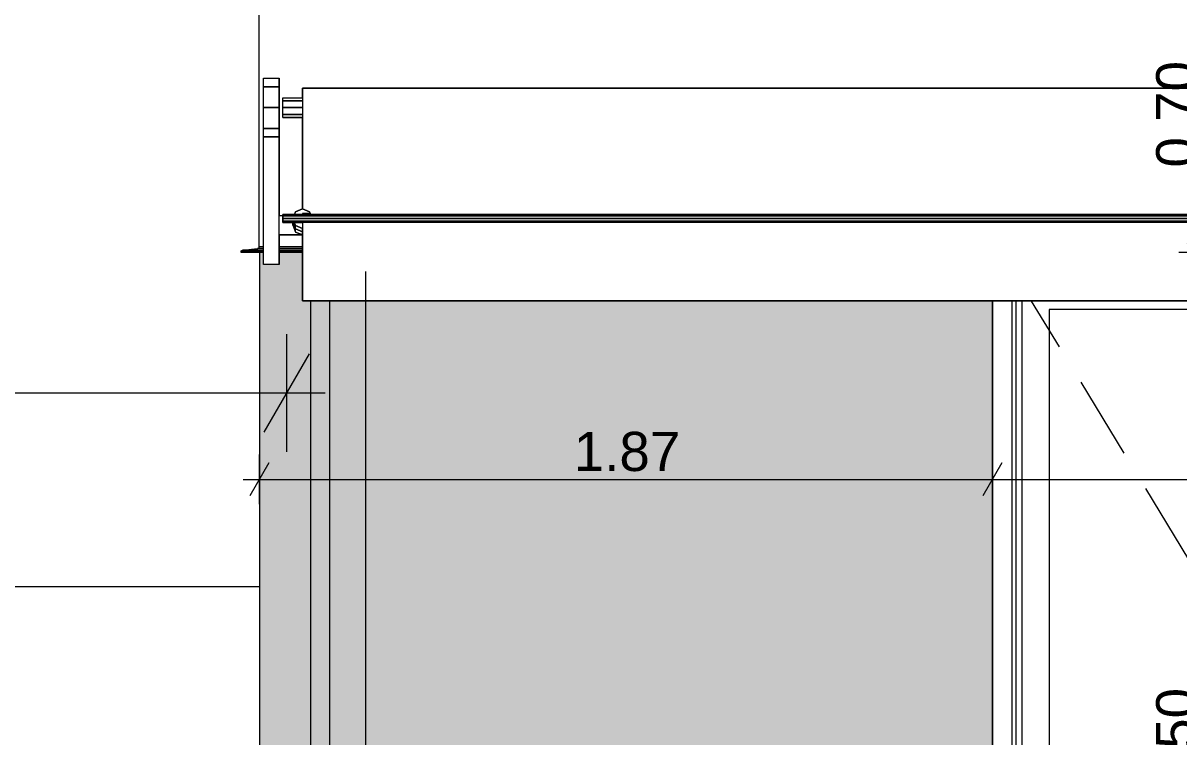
# Model space of a CAD drawing. Header units: millimetres. Extents: x 476571643 to 477489869, y 4620928210 to 4621294454.
# Drawn here: x 477408034 to 477410983, y 4620998094 to 4620999916 of the extents above; entities that cross this region are included whole.
import ezdxf

# ---------------------------------------------------------------- set-up
doc = ezdxf.new("R2010")
doc.units = ezdxf.units.MM
doc.header["$MEASUREMENT"] = 0
doc.set_wipeout_variables(frame=1)
doc.linetypes.add('Hidden Line', pattern=[317.5, 211.666667, -105.833333])
doc.linetypes.add('Wipeout_Contour', pattern=[1000, 0, -1000])
for name, color, linetype, lineweight in [('2D Drafting - General_Pen_No__7_Pen_No__7', 7, 'Continuous', 0), ('New_2D Drafting - General_Pen_No__30_Pen_No__9_Pen_No__9_Pen_No__253', 252, 'Continuous', 0), ('New_2D Drafting - General_Pen_No__30_Pen_No__9_Pen_No__9_Pen_No__255', 255, 'Continuous', 0), ('New_2D Drafting - General_Pen_No__30_Pen_No__9_Pen_No__9_Pen_No__7', 7, 'Continuous', 0), ('New_Interior - Furniture _Pen_No__250', 7, 'Continuous', 0), ('New_Structural - Bearing_Pen_No__1', 1, 'Continuous', 0), ('Structural - Bearing_Pen_No__250', 7, 'Continuous', 0), ('zoma_Pen_No__1', 1, 'Continuous', 0), ('zoma_Pen_No__142', 142, 'Continuous', 0), ('zoma_Pen_No__5_Pen_No__5_Pen_No__142', 142, 'Continuous', 0)]:
    doc.layers.add(name, color=color, linetype=linetype, lineweight=lineweight)
doc.layers.add('New_Interior - Furniture', color=7, linetype='Continuous')
doc.layers.add('zoma', color=7, linetype='Continuous')
doc.styles.add('GENERATED_STYLE_2', font='arial.ttf')
doc.linetypes.add('Break', pattern='A,0,[1,a-5 saxl бѓ’бѓђбѓ¦бѓ”бѓ‘бѓ”бѓ‘бѓ\x98_1.Shx,S=15.679026,R=0,X=0,Y=0],-1975.557214,0', length=1975.557214)
doc.dimstyles.new('GENERATED_STYLE__3', dxfattribs={"dimtxt": 200, "dimasz": 64.421331, "dimexe": 0.18, "dimexo": 3, "dimgap": 0.09, "dimtad": 1, "dimtih": 1, "dimtoh": 1, "dimlfac": 0.001, "dimzin": 0, "dimdsep": 46, "dimtxsty": 'GENERATED_STYLE_2', "dimblk": 'ARROWHEAD_2', "dimblk1": 'ARROWHEAD_2', "dimblk2": 'ARROWHEAD_2', "dimcen": 0.09, "dimclrd": 142, "dimclre": 142, "dimclrt": 142, "dimadec": 0, "dimazin": 0, "dimtfac": 1, "dimtdec": 4, "dimtmove": 0, "dimatfit": 3, "dimfxl": 1, "dimtolj": 1, "dimtzin": 0, "dimarcsym": 0})
doc.dimstyles.new('GENERATED_STYLE__31', dxfattribs={"dimtxt": 100, "dimasz": 64.421331, "dimexe": 0.18, "dimexo": 3, "dimgap": 0.09, "dimtad": 1, "dimtih": 1, "dimtoh": 1, "dimlfac": 0.001, "dimzin": 0, "dimdsep": 46, "dimtxsty": 'GENERATED_STYLE_2', "dimblk": 'ARROWHEAD_2', "dimblk1": 'ARROWHEAD_2', "dimblk2": 'ARROWHEAD_2', "dimcen": 0.09, "dimclrd": 142, "dimclre": 142, "dimclrt": 142, "dimadec": 0, "dimazin": 0, "dimtfac": 1, "dimtdec": 4, "dimtmove": 0, "dimatfit": 3, "dimfxl": 1, "dimtolj": 1, "dimtzin": 0, "dimarcsym": 0})
doc.dimstyles.new('GENERATED_STYLE__32', dxfattribs={"dimtxt": 100, "dimasz": 64.421331, "dimexe": 0.18, "dimexo": 3, "dimgap": 0.09, "dimtad": 1, "dimlfac": 0.001, "dimzin": 0, "dimdsep": 46, "dimtxsty": 'GENERATED_STYLE_2', "dimblk": 'ARROWHEAD_2', "dimblk1": 'ARROWHEAD_2', "dimblk2": 'ARROWHEAD_2', "dimcen": 0.09, "dimclrd": 142, "dimclre": 142, "dimclrt": 142, "dimadec": 0, "dimazin": 0, "dimtfac": 1, "dimtdec": 4, "dimtmove": 0, "dimatfit": 3, "dimfxl": 1, "dimtolj": 1, "dimtzin": 0, "dimarcsym": 0})
doc.dimstyles.new('GENERATED_STYLE__5', dxfattribs={"dimtxt": 300, "dimasz": 152, "dimexe": 0.18, "dimexo": 3, "dimgap": 0.09, "dimtad": 1, "dimtih": 1, "dimtoh": 1, "dimlfac": 0.001, "dimzin": 0, "dimdsep": 46, "dimtxsty": 'GENERATED_STYLE_2', "dimblk": 'ARROWHEAD_2', "dimblk1": 'ARROWHEAD_2', "dimblk2": 'ARROWHEAD_2', "dimcen": 0.09, "dimclrd": 1, "dimclre": 1, "dimclrt": 1, "dimadec": 0, "dimazin": 0, "dimtfac": 1, "dimtdec": 4, "dimtmove": 0, "dimatfit": 3, "dimfxl": 1, "dimtolj": 1, "dimtzin": 0, "dimarcsym": 0})

# ---------------------------------------------------------------- blocks, each defined once
blk = doc.blocks.new('*D1056', base_point=(476844527.1, 4621385791))
at = {"layer": 'zoma_Pen_No__142', "color": 142, "linetype": 'Continuous', "lineweight": 0, "transparency": 16777216}
for p, q in [((477408707.3, 4620994864.1), (477408707.3, 4620994991.3)), ((477409107.3, 4620994864.1), (477409107.3, 4620994991.3)), ((477408731.8, 4620994970.1), (477408682.8, 4620994885.3)), ((477409131.8, 4620994970.1), (477409082.8, 4620994885.3)), ((477408665.9, 4620994927.7), (477408707.3, 4620994927.7)), ((477408707.3, 4620994927.7), (477409107.3, 4620994927.7))]:
    blk.add_line(p, q, dxfattribs=at)
at = {"layer": 'zoma_Pen_No__142', "color": 142, "lineweight": 0, "transparency": 16777216, "insert": (477408150.7, 4620994967.7), "char_height": 200, "attachment_point": 7, "style": 'GENERATED_STYLE_2'}
blk.add_mtext('\\A1;{\\pql;\\fArial CYR|b0|i0|c204|p34;0.40}', dxfattribs=at)
blk = doc.blocks.new('ARROWHEAD_2')
at = {"color": 0, "linetype": 'Continuous', "lineweight": 0}
for p, q in [((-0.378, -0.655), (0.378, 0.655)), ((0, 0), (-1, 0))]:
    blk.add_line(p, q, dxfattribs=at)
blk = doc.blocks.new('*D1057', base_point=(476844527.1, 4621385791))
at = {"layer": 'zoma_Pen_No__142', "color": 142, "linetype": 'Continuous', "lineweight": 0, "transparency": 16777216}
for p, q in [((477409107.3, 4620994864.1), (477409107.3, 4620994991.3)), ((477415603.8, 4620994864.1), (477415603.8, 4620994991.3)), ((477409131.8, 4620994970.1), (477409082.8, 4620994885.3)), ((477415628.2, 4620994970.1), (477415579.3, 4620994885.3)), ((477409107.3, 4620994927.7), (477415603.8, 4620994927.7))]:
    blk.add_line(p, q, dxfattribs=at)
at = {"layer": 'zoma_Pen_No__142', "color": 142, "lineweight": 0, "transparency": 16777216, "char_height": 200, "attachment_point": 7, "style": 'GENERATED_STYLE_2'}
for s, insert in [('\\A1;{\\pql;\\fArial CYR|b0|i0|c204|p34;6.50}', (477412089.5, 4620994967.7)), ('\\A1;{\\pql;\\fArial CYR|b0|i0|c204|p34;0.40}', (477415047.1, 4620994967.7))]:
    blk.add_mtext(s, dxfattribs=dict(at, insert=insert))
blk = doc.blocks.new('*D1065', base_point=(476844527.1, 4621385791))
at = {"layer": 'zoma_Pen_No__142', "color": 142, "linetype": 'Continuous', "lineweight": 0, "transparency": 16777216}
for p, q in [((477408907.3, 4620994488.3), (477408907.3, 4620994615.4)), ((477415807.3, 4620994488.3), (477415807.3, 4620994615.4)), ((477408931.8, 4620994594.2), (477408882.8, 4620994509.4)), ((477415831.8, 4620994594.2), (477415782.8, 4620994509.4)), ((477408865.9, 4620994551.8), (477408907.3, 4620994551.8)), ((477408907.3, 4620994551.8), (477415807.3, 4620994551.8))]:
    blk.add_line(p, q, dxfattribs=at)
at = {"layer": 'zoma_Pen_No__142', "color": 142, "lineweight": 0, "transparency": 16777216, "insert": (477412091.3, 4620994591.8), "char_height": 200, "attachment_point": 7, "style": 'GENERATED_STYLE_2'}
blk.add_mtext('\\A1;{\\pql;\\fArial CYR|b0|i0|c204|p34;6.90}', dxfattribs=at)
blk = doc.blocks.new('*D1724', base_point=(476844527.1, 4621385791))
at = {"layer": 'zoma_Pen_No__1', "color": 1, "linetype": 'Continuous', "lineweight": 0, "transparency": 16777216}
for p, q in [((477404131.8, 4620998821.8), (477404131.8, 4620999121.8)), ((477408707.3, 4620998821.8), (477408707.3, 4620999121.8)), ((477404189.5, 4620999071.8), (477404074.1, 4620998871.8)), ((477408649.6, 4620998871.8), (477408765, 4620999071.8)), ((477404034, 4620998971.8), (477404131.8, 4620998971.8)), ((477404131.8, 4620998971.8), (477408707.3, 4620998971.8)), ((477408707.3, 4620998971.8), (477408805.1, 4620998971.8))]:
    blk.add_line(p, q, dxfattribs=at)
at = {"layer": 'zoma_Pen_No__1', "color": 1, "lineweight": 0, "transparency": 16777216, "insert": (477405906.6, 4620999031.8), "char_height": 300, "attachment_point": 7, "style": 'GENERATED_STYLE_2'}
blk.add_mtext('\\A1;{\\pql;\\fArial CYR|b0|i0|c204|p34;18.99}', dxfattribs=at)
blk = doc.blocks.new('*D1743', base_point=(476844527.1, 4621385791))
at = {"layer": 'zoma_Pen_No__142', "color": 142, "linetype": 'Continuous', "lineweight": 0, "transparency": 16777216}
for p, q in [((477408636.9, 4620998687.6), (477408636.9, 4620998814.7)), ((477410507, 4620998687.6), (477410507, 4620998814.7)), ((477408661.4, 4620998793.5), (477408612.5, 4620998708.8)), ((477410531.4, 4620998793.5), (477410482.5, 4620998708.8)), ((477408595.5, 4620998751.1), (477408636.9, 4620998751.1)), ((477408636.9, 4620998751.1), (477410507, 4620998751.1))]:
    blk.add_line(p, q, dxfattribs=at)
at = {"layer": 'zoma_Pen_No__142', "color": 142, "lineweight": 0, "transparency": 16777216, "insert": (477409438.9, 4620998771.1), "char_height": 100, "attachment_point": 7, "style": 'GENERATED_STYLE_2'}
blk.add_mtext('\\A1;{\\pql;\\fArial CYR|b0|i0|c204|p34;1.87}', dxfattribs=at)
blk = doc.blocks.new('*D1744', base_point=(476844527.1, 4621385791))
at = {"layer": 'zoma_Pen_No__142', "color": 142, "linetype": 'Continuous', "lineweight": 0, "transparency": 16777216}
for p, q in [((477410507, 4620998687.6), (477410507, 4620998814.7)), ((477412107, 4620998687.6), (477412107, 4620998814.7)), ((477410531.4, 4620998793.5), (477410482.5, 4620998708.8)), ((477412131.4, 4620998793.5), (477412082.5, 4620998708.8)), ((477410507, 4620998751.1), (477412107, 4620998751.1))]:
    blk.add_line(p, q, dxfattribs=at)
at = {"layer": 'zoma_Pen_No__142', "color": 142, "lineweight": 0, "transparency": 16777216, "insert": (477411173.9, 4620998771.1), "char_height": 100, "attachment_point": 7, "style": 'GENERATED_STYLE_2'}
blk.add_mtext('\\A1;{\\pql;\\fArial CYR|b0|i0|c204|p34;1.60}', dxfattribs=at)
blk = doc.blocks.new('*D2060', base_point=(476844527.1, 4621385791))
at = {"layer": 'zoma_Pen_No__142', "color": 142, "linetype": 'Continuous', "lineweight": 0, "transparency": 16777216}
for p, q in [((477411003.9, 4620999354.5), (477411088.6, 4620999305.6)), ((477411109.8, 4620999330), (477410982.7, 4620999330)), ((477411046.2, 4620996830), (477411046.2, 4620999330)), ((477411003.9, 4620996854.5), (477411088.6, 4620996805.6)), ((477411109.8, 4620996830), (477410982.7, 4620996830)), ((477411046.2, 4620996788.6), (477411046.2, 4620996830))]:
    blk.add_line(p, q, dxfattribs=at)
at = {"layer": 'zoma_Pen_No__142', "color": 142, "lineweight": 0, "transparency": 16777216, "insert": (477411026.2, 4620997947), "char_height": 100, "attachment_point": 7, "rotation": 90, "style": 'GENERATED_STYLE_2'}
blk.add_mtext('\\A1;{\\pql;\\fArial CYR|b0|i0|c204|p34;2.50}', dxfattribs=at)
blk = doc.blocks.new('*D2061', base_point=(476844527.1, 4621385791))
at = {"layer": 'zoma_Pen_No__142', "color": 142, "linetype": 'Continuous', "lineweight": 0, "transparency": 16777216}
for p, q in [((477411003.9, 4621000054.5), (477411088.6, 4621000005.6)), ((477411109.8, 4621000030), (477410982.7, 4621000030)), ((477411046.2, 4620999330), (477411046.2, 4621000030)), ((477411003.9, 4620999354.5), (477411088.6, 4620999305.6)), ((477411109.8, 4620999330), (477410982.7, 4620999330))]:
    blk.add_line(p, q, dxfattribs=at)
at = {"layer": 'zoma_Pen_No__142', "color": 142, "lineweight": 0, "transparency": 16777216, "insert": (477411026.2, 4620999547), "char_height": 100, "attachment_point": 7, "rotation": 90, "style": 'GENERATED_STYLE_2'}
blk.add_mtext('\\A1;{\\pql;\\fArial CYR|b0|i0|c204|p34;0.70}', dxfattribs=at)

msp = doc.modelspace()

# ---------------------------------------------------------------- hatches: boundary and pattern name
at = {"layer": 'New_2D Drafting - General_Pen_No__30_Pen_No__9_Pen_No__9_Pen_No__253', "linetype": 'Continuous', "lineweight": 0}
msp.add_hatch(color=252, dxfattribs=at).paths.add_polyline_path([(477408636.961, 4620996829.992), (477410506.975, 4620996829.992), (477410506.975, 4620999330.04), (477408636.924, 4620999330.04)])
at = {"layer": 'New_2D Drafting - General_Pen_No__30_Pen_No__9_Pen_No__9_Pen_No__255', "linetype": 'Continuous', "lineweight": 0}
msp.add_hatch(color=255, dxfattribs=at).paths.add_polyline_path([(477408767.007, 4620999329.983), (477408767.007, 4620996829.935), (477408817.007, 4620996829.935), (477408817.007, 4620999329.983)])

# ---------------------------------------------------------------- linework, layer by layer
at = {"layer": '2D Drafting - General_Pen_No__7_Pen_No__7', "color": 7, "linetype": 'Continuous', "lineweight": 0, "flags": 128}
for points in [[(477410511.092, 4620996830.028), (477412106.975, 4620996830.028), (477412106.975, 4620999330.028), (477410506.975, 4620999330.028)], [(477410506.975, 4620999330.028), (477410506.975, 4620996830.028), (477410511.092, 4620996830.028)]]:
    msp.add_lwpolyline(points, dxfattribs=at)
for points in [[(477412056.975, 4620999280.027), (477410556.975, 4620999280.027), (477410556.975, 4620996830.028), (477412056.975, 4620996830.03)], [(477412046.975, 4620999270.027), (477410566.975, 4620999270.027), (477410566.975, 4620996890.03), (477412046.975, 4620996890.03)], [(477411306.979, 4620999255.027), (477410581.975, 4620999255.027), (477410581.975, 4620996910.03), (477411306.975, 4620996910.03)], [(477411236.975, 4620999185.027), (477410651.975, 4620999185.027), (477410651.975, 4620996975.03), (477411236.975, 4620996975.03)]]:
    msp.add_lwpolyline(points, close=True, dxfattribs=at)
at = {"layer": '2D Drafting - General_Pen_No__7_Pen_No__7', "color": 7, "linetype": 'Hidden Line', "lineweight": 0, "flags": 128}
msp.add_lwpolyline([(477410566.975, 4620999270.027), (477411306.975, 4620998055.904), (477410557.752, 4620996831.312)], dxfattribs=at)
at = {"layer": 'New_2D Drafting - General_Pen_No__30_Pen_No__9_Pen_No__9_Pen_No__7', "color": 7, "linetype": 'Continuous', "lineweight": 0, "flags": 128}
for points in [[(477408636.961, 4620996829.992), (477410506.975, 4620996829.992), (477410506.975, 4620999330.04), (477408636.924, 4620999330.04)], [(477408767.007, 4620999329.983), (477408767.007, 4620996829.935), (477408817.007, 4620996829.935), (477408817.007, 4620999329.983)]]:
    msp.add_lwpolyline(points, close=True, dxfattribs=at)
at = {"layer": 'New_Structural - Bearing_Pen_No__1', "color": 1, "linetype": 'Break', "lineweight": 0}
msp.add_line((477404131.811, 4620998477.474), (477408636.936, 4620998477.474), dxfattribs=at)
at = {"layer": 'Structural - Bearing_Pen_No__250', "color": 7, "linetype": 'Continuous', "lineweight": 0}
for p, q in [((477408636.661, 4620999344.454), (477408636.661, 4621000015.64)), ((477408636.261, 4620999342.905), (477408636.661, 4620999344.435)), ((477412206.542, 4620999344.435), (477408636.661, 4620999344.435)), ((477408590.335, 4620999332.535), (477408590.734, 4620999334.066)), ((477408590.335, 4620999330.04), (477408590.335, 4620999332.535)), ((477412252.853, 4620999332.535), (477408590.335, 4620999332.535)), ((477412252.853, 4620999330.04), (477408590.335, 4620999330.04)), ((477408590.734, 4620999334.066), (477408591.872, 4620999335.364)), ((477408591.872, 4620999335.364), (477408593.575, 4620999336.231)), ((477408593.575, 4620999336.231), (477408594.797, 4620999336.49)), ((477408594.797, 4620999336.49), (477408632.198, 4620999340.48)), ((477412248.39, 4620999336.49), (477408594.797, 4620999336.49)), ((477408632.198, 4620999340.48), (477408633.42, 4620999340.74)), ((477412210.989, 4620999340.48), (477408632.198, 4620999340.48)), ((477408633.42, 4620999340.74), (477408635.123, 4620999341.607)), ((477408635.123, 4620999341.607), (477408636.261, 4620999342.905))]:
    msp.add_line(p, q, dxfattribs=at)

# ---------------------------------------------------------------- dimensions: what is measured, and where the dimension line sits
at = {"layer": 'zoma', "color": 1, "linetype": 'Continuous', "lineweight": 0}
dim = msp.add_linear_dim(base=(477408707.313, 4620998971.839), p1=(477404131.811, 4621004786.809), p2=(477408707.313, 4620994927.703), text='18.99', dimstyle='GENERATED_STYLE__5', dxfattribs=at)
dim.commit()
dim.dimension.update_dxf_attribs({"geometry": '*D1724', "text_midpoint": (477406410.649, 4620999181.839), "dimtype": 160})
at = {"layer": 'zoma', "color": 142, "linetype": 'Continuous', "lineweight": 0}
for base, p1, p2, dimstyle, picture, middle in [((477409107.313, 4620994927.703), (477408707.313, 4620999752.666), (477409107.313, 4620999825.551), 'GENERATED_STYLE__3', '*D1056', (477408410.465, 4620995067.703)), ((477415603.752, 4620994927.703), (477409107.313, 4620999825.551), (477415603.752, 4620994927.703), 'GENERATED_STYLE__3', '*D1057', (477412349.239, 4620995067.703)), ((477415807.313, 4620994551.832), (477408907.313, 4620999673.633), (477415807.313, 4620999433.511), 'GENERATED_STYLE__3', '*D1065', (477412351.02, 4620994691.832)), ((477410506.975, 4620998751.136), (477408636.938, 4620998381.736), (477410506.975, 4620998674.435), 'GENERATED_STYLE__31', '*D1743', (477409568.81, 4620998821.136)), ((477412106.975, 4620998751.136), (477410506.975, 4620998674.435), (477412106.975, 4620998793.499), 'GENERATED_STYLE__31', '*D1744', (477411303.829, 4620998821.136))]:
    dim = msp.add_linear_dim(base=base, p1=p1, p2=p2, dimstyle=dimstyle, dxfattribs=at)
    dim.commit()
    dim.dimension.update_dxf_attribs({"geometry": picture, "text_midpoint": middle, "dimtype": 160})

# ---------------------------------------------------------------- next in the draw order: wipeouts: each hides what was drawn before it
at = {"color": 254, "linetype": 'Wipeout_Contour', "lineweight": 0, "ltscale": 18582383494.10051}
msp.add_wipeout([(477415496.997, 4620999749.258), (477408747.111, 4620999749.258), (477408747.111, 4620999749.946), (477415496.997, 4620999749.946)], dxfattribs=at).dxf.layer = 'New_Interior - Furniture'
at = {"color": 254, "linetype": 'Wipeout_Contour', "lineweight": 0, "ltscale": 27873572508.96938}
msp.add_wipeout([(477415546.997, 4620999407.557), (477408747.111, 4620999407.557), (477408747.111, 4620999406.936), (477408697.111, 4620999406.936), (477408697.111, 4620999409.865), (477415546.997, 4620999409.865)], dxfattribs=at).dxf.layer = 'New_Interior - Furniture'

# ---------------------------------------------------------------- next in the draw order: linework, layer by layer
at = {"layer": 'New_Interior - Furniture _Pen_No__250', "color": 7, "linetype": 'Continuous', "lineweight": 0, "flags": 128}
for points in [[(477415496.997, 4620999749.258), (477408747.111, 4620999749.258), (477408747.111, 4620999749.946), (477415496.997, 4620999749.946)], [(477415546.997, 4620999407.557), (477408747.111, 4620999407.557), (477408747.111, 4620999406.936), (477408697.111, 4620999406.936), (477408697.111, 4620999409.865), (477415546.997, 4620999409.865)]]:
    msp.add_lwpolyline(points, close=True, dxfattribs=at)

# ---------------------------------------------------------------- next in the draw order: wipeouts: each hides what was drawn before it
at = {"color": 254, "linetype": 'Wipeout_Contour', "lineweight": 0, "ltscale": 37164763703.88322}
msp.add_wipeout([(477415496.997, 4620999427.022), (477408747.111, 4620999427.022), (477408747.111, 4620999429.488), (477408766.806, 4620999429.488), (477408764.789, 4620999434.359), (477408747.111, 4620999441.681), (477408747.111, 4620999749.257), (477415496.997, 4620999749.257)], dxfattribs=at).dxf.layer = 'New_Interior - Furniture'

# ---------------------------------------------------------------- next in the draw order: linework, layer by layer
at = {"layer": 'New_Interior - Furniture _Pen_No__250', "color": 7, "linetype": 'Continuous', "lineweight": 0}
for p, q in [((477408747.111, 4620999749.258), (477408747.111, 4620999749.946)), ((477408747.111, 4620999749.946), (477415496.997, 4620999749.946)), ((477415496.997, 4620999749.258), (477408747.111, 4620999749.258))]:
    msp.add_line(p, q, dxfattribs=at)
at = {"layer": 'New_Interior - Furniture _Pen_No__250', "color": 7, "linetype": 'Continuous', "lineweight": 0, "flags": 128}
msp.add_lwpolyline([(477415496.997, 4620999427.022), (477408747.111, 4620999427.022), (477408747.111, 4620999429.488), (477408766.806, 4620999429.488), (477408764.789, 4620999434.359), (477408747.111, 4620999441.681), (477408747.111, 4620999749.257), (477415496.997, 4620999749.257)], close=True, dxfattribs=at)

# ---------------------------------------------------------------- next in the draw order: wipeouts: each hides what was drawn before it
at = {"color": 254, "linetype": 'Wipeout_Contour', "lineweight": 0, "ltscale": 18582382220.71787}
msp.add_wipeout([(477415546.997, 4620999426.936), (477408747.111, 4620999426.936), (477408747.111, 4620999427.022), (477415546.997, 4620999427.022)], dxfattribs=at).dxf.layer = 'New_Interior - Furniture'

# ---------------------------------------------------------------- next in the draw order: linework, layer by layer
at = {"layer": 'New_Interior - Furniture _Pen_No__250', "color": 7, "linetype": 'Continuous', "lineweight": 0, "flags": 128}
msp.add_lwpolyline([(477415546.997, 4620999426.936), (477408747.111, 4620999426.936), (477408747.111, 4620999427.022), (477415546.997, 4620999427.022)], close=True, dxfattribs=at)

# ---------------------------------------------------------------- next in the draw order: wipeouts: each hides what was drawn before it
at = {"color": 254, "linetype": 'Wipeout_Contour', "lineweight": 0, "ltscale": 18582382156.41483}
msp.add_wipeout([(477415546.997, 4620999409.865), (477408697.111, 4620999409.865), (477408697.111, 4620999416.936), (477415546.997, 4620999416.936)], dxfattribs=at).dxf.layer = 'New_Interior - Furniture'

# ---------------------------------------------------------------- next in the draw order: linework, layer by layer
at = {"layer": 'New_Interior - Furniture _Pen_No__250', "color": 7, "linetype": 'Continuous', "lineweight": 0, "flags": 128}
msp.add_lwpolyline([(477415546.997, 4620999409.865), (477408697.111, 4620999409.865), (477408697.111, 4620999416.936), (477415546.997, 4620999416.936)], close=True, dxfattribs=at)

# ---------------------------------------------------------------- next in the draw order: wipeouts: each hides what was drawn before it
at = {"color": 254, "linetype": 'Wipeout_Contour', "lineweight": 0, "ltscale": 18582382184.54935}
msp.add_wipeout([(477408697.111, 4620999424.007), (477415546.997, 4620999424.007), (477415546.997, 4620999416.936), (477408697.111, 4620999416.936)], dxfattribs=at).dxf.layer = 'New_Interior - Furniture'

# ---------------------------------------------------------------- next in the draw order: linework, layer by layer
at = {"layer": 'New_Interior - Furniture _Pen_No__250', "color": 7, "linetype": 'Continuous', "lineweight": 0, "flags": 128}
msp.add_lwpolyline([(477408697.111, 4620999424.007), (477415546.997, 4620999424.007), (477415546.997, 4620999416.936), (477408697.111, 4620999416.936)], close=True, dxfattribs=at)

# ---------------------------------------------------------------- next in the draw order: wipeouts: each hides what was drawn before it
at = {"color": 254, "linetype": 'Wipeout_Contour', "lineweight": 0, "ltscale": 27873572615.35343}
msp.add_wipeout([(477415546.997, 4620999424.007), (477408697.111, 4620999424.007), (477408697.111, 4620999426.936), (477408747.111, 4620999426.936), (477408747.111, 4620999426.314), (477415546.997, 4620999426.314)], dxfattribs=at).dxf.layer = 'New_Interior - Furniture'
at = {"color": 254, "linetype": 'Wipeout_Contour', "lineweight": 0, "ltscale": 23227975870.8247}
msp.add_wipeout([(477408729.433, 4620999390.637), (477408729.433, 4620999382.27), (477408722.111, 4620999399.947), (477408722.111, 4620999406.936), (477408722.682, 4620999406.936)], dxfattribs=at).dxf.layer = 'New_Interior - Furniture'

# ---------------------------------------------------------------- next in the draw order: linework, layer by layer
at = {"layer": 'New_Interior - Furniture _Pen_No__250', "color": 7, "linetype": 'Continuous', "lineweight": 0, "flags": 128}
for points in [[(477415546.997, 4620999424.007), (477408697.111, 4620999424.007), (477408697.111, 4620999426.936), (477408747.111, 4620999426.936), (477408747.111, 4620999426.314), (477415546.997, 4620999426.314)], [(477408729.433, 4620999390.637), (477408729.433, 4620999382.27), (477408722.111, 4620999399.947), (477408722.111, 4620999406.936), (477408722.682, 4620999406.936)]]:
    msp.add_lwpolyline(points, close=True, dxfattribs=at)

# ---------------------------------------------------------------- next in the draw order: wipeouts: each hides what was drawn before it
at = {"color": 254, "linetype": 'Wipeout_Contour', "lineweight": 0, "ltscale": 18582380931.34726}
msp.add_wipeout([(477408687.111, 4620999299.946), (477408647.111, 4620999299.946), (477408647.111, 4620999624.946), (477408687.111, 4620999624.946)], dxfattribs=at).dxf.layer = 'New_Interior - Furniture'
at = {"color": 254, "linetype": 'Wipeout_Contour', "lineweight": 0, "ltscale": 18582382219.3109}
msp.add_wipeout([(477415546.997, 4620999426.314), (477408747.111, 4620999426.314), (477408747.111, 4620999426.936), (477415546.997, 4620999426.936)], dxfattribs=at).dxf.layer = 'New_Interior - Furniture'
at = {"color": 254, "linetype": 'Wipeout_Contour', "lineweight": 0, "ltscale": 18582380643.67319}
msp.add_wipeout([(477408747.111, 4620999374.948), (477408729.433, 4620999382.27), (477408729.433, 4620999390.637), (477408747.111, 4620999383.315)], dxfattribs=at).dxf.layer = 'New_Interior - Furniture'

# ---------------------------------------------------------------- next in the draw order: linework, layer by layer
at = {"layer": 'New_Interior - Furniture _Pen_No__250', "color": 7, "linetype": 'Continuous', "lineweight": 0}
msp.add_line((477408687.111, 4620999299.946), (477408647.111, 4620999299.946), dxfattribs=at)
at = {"layer": 'New_Interior - Furniture _Pen_No__250', "color": 7, "linetype": 'Continuous', "lineweight": 0, "flags": 128}
for points in [[(477408687.111, 4620999299.946), (477408647.111, 4620999299.946), (477408647.111, 4620999624.946), (477408687.111, 4620999624.946)], [(477415546.997, 4620999426.314), (477408747.111, 4620999426.314), (477408747.111, 4620999426.936), (477415546.997, 4620999426.936)], [(477408747.111, 4620999374.948), (477408729.433, 4620999382.27), (477408729.433, 4620999390.637), (477408747.111, 4620999383.315)]]:
    msp.add_lwpolyline(points, close=True, dxfattribs=at)

# ---------------------------------------------------------------- next in the draw order: wipeouts: each hides what was drawn before it
at = {"color": 254, "linetype": 'Wipeout_Contour', "lineweight": 0, "ltscale": 18582381621.60727}
msp.add_wipeout([(477408687.111, 4620999624.946), (477408647.111, 4620999624.946), (477408647.111, 4620999646.913), (477408687.111, 4620999646.913)], dxfattribs=at).dxf.layer = 'New_Interior - Furniture'
at = {"color": 254, "linetype": 'Wipeout_Contour', "lineweight": 0, "ltscale": 18582380711.42715}
msp.add_wipeout([(477408729.433, 4620999399.005), (477408729.433, 4620999390.637), (477408722.682, 4620999406.936), (477408726.148, 4620999406.936)], dxfattribs=at).dxf.layer = 'New_Interior - Furniture'

# ---------------------------------------------------------------- next in the draw order: linework, layer by layer
at = {"layer": 'New_Interior - Furniture _Pen_No__250', "color": 7, "linetype": 'Continuous', "lineweight": 0}
for p in [(477408647.111, 4620999299.946), (477408687.111, 4620999624.946)]:
    msp.add_line(p, (477408647.111, 4620999624.946), dxfattribs=at)
at = {"layer": 'New_Interior - Furniture _Pen_No__250', "color": 7, "linetype": 'Continuous', "lineweight": 0, "flags": 128}
for points in [[(477408687.111, 4620999624.946), (477408647.111, 4620999624.946), (477408647.111, 4620999646.913), (477408687.111, 4620999646.913)], [(477408729.433, 4620999399.005), (477408729.433, 4620999390.637), (477408722.682, 4620999406.936), (477408726.148, 4620999406.936)]]:
    msp.add_lwpolyline(points, close=True, dxfattribs=at)

# ---------------------------------------------------------------- next in the draw order: wipeouts: each hides what was drawn before it
at = {"color": 254, "linetype": 'Wipeout_Contour', "lineweight": 0, "ltscale": 18582381770.8131}
msp.add_wipeout([(477408687.111, 4620999646.913), (477408647.111, 4620999646.913), (477408647.111, 4620999699.946), (477408687.111, 4620999699.946)], dxfattribs=at).dxf.layer = 'New_Interior - Furniture'
at = {"color": 254, "linetype": 'Wipeout_Contour', "lineweight": 0, "ltscale": 18582380676.96673}
msp.add_wipeout([(477408747.111, 4620999383.315), (477408729.433, 4620999390.637), (477408729.433, 4620999399.005), (477408747.111, 4620999391.683)], dxfattribs=at).dxf.layer = 'New_Interior - Furniture'

# ---------------------------------------------------------------- next in the draw order: linework, layer by layer
at = {"layer": 'New_Interior - Furniture _Pen_No__250', "color": 7, "linetype": 'Continuous', "lineweight": 0}
for p, q in [((477408647.111, 4620999624.946), (477408647.111, 4620999646.913)), ((477408687.111, 4620999624.946), (477408687.111, 4620999646.913))]:
    msp.add_line(p, q, dxfattribs=at)
at = {"layer": 'New_Interior - Furniture _Pen_No__250', "color": 7, "linetype": 'Continuous', "lineweight": 0, "flags": 128}
for points in [[(477408687.111, 4620999646.913), (477408647.111, 4620999646.913), (477408647.111, 4620999699.946), (477408687.111, 4620999699.946)], [(477408747.111, 4620999383.315), (477408729.433, 4620999390.637), (477408729.433, 4620999399.005), (477408747.111, 4620999391.683)]]:
    msp.add_lwpolyline(points, close=True, dxfattribs=at)

# ---------------------------------------------------------------- next in the draw order: wipeouts: each hides what was drawn before it
at = {"color": 254, "linetype": 'Wipeout_Contour', "lineweight": 0, "ltscale": 18582381981.82202}
msp.add_wipeout([(477408687.111, 4620999699.946), (477408647.111, 4620999699.946), (477408647.111, 4620999752.979), (477408687.111, 4620999752.979)], dxfattribs=at).dxf.layer = 'New_Interior - Furniture'
at = {"color": 254, "linetype": 'Wipeout_Contour', "lineweight": 0, "ltscale": 18582381814.02256}
msp.add_wipeout([(477408747.111, 4620999682.268), (477408747.111, 4620999674.946), (477408697.111, 4620999674.946), (477408697.111, 4620999682.268)], dxfattribs=at).dxf.layer = 'New_Interior - Furniture'
at = {"color": 254, "linetype": 'Wipeout_Contour', "lineweight": 0, "ltscale": 18582381734.04772}
msp.add_wipeout([(477415496.997, 4620999206.936), (477408747.111, 4620999206.936), (477408747.111, 4620999407.557), (477415496.997, 4620999407.557)], dxfattribs=at).dxf.layer = 'New_Interior - Furniture'

# ---------------------------------------------------------------- next in the draw order: linework, layer by layer
at = {"layer": 'New_Interior - Furniture _Pen_No__250', "color": 7, "linetype": 'Continuous', "lineweight": 0}
for p, q in [((477408647.111, 4620999646.913), (477408647.111, 4620999699.946)), ((477408747.111, 4620999206.936), (477415496.997, 4620999206.936))]:
    msp.add_line(p, q, dxfattribs=at)
at = {"layer": 'New_Interior - Furniture _Pen_No__250', "color": 7, "linetype": 'Continuous', "lineweight": 0, "flags": 128}
for points in [[(477408687.111, 4620999699.946), (477408647.111, 4620999699.946), (477408647.111, 4620999752.979), (477408687.111, 4620999752.979)], [(477408747.111, 4620999682.268), (477408747.111, 4620999674.946), (477408697.111, 4620999674.946), (477408697.111, 4620999682.268)], [(477415496.997, 4620999206.936), (477408747.111, 4620999206.936), (477408747.111, 4620999407.557), (477415496.997, 4620999407.557)]]:
    msp.add_lwpolyline(points, close=True, dxfattribs=at)
at = {"layer": 'zoma_Pen_No__5_Pen_No__5_Pen_No__142', "color": 142, "linetype": 'Continuous', "lineweight": 0}
msp.add_line((477408907.313, 4620999281.954), (477408907.313, 4620992999.239), dxfattribs=at)

# ---------------------------------------------------------------- next in the draw order: dimensions: what is measured, and where the dimension line sits
at = {"layer": 'zoma', "color": 142, "linetype": 'Continuous', "lineweight": 0}
for base, p1, p2, picture, middle in [((477411046.235, 4621000030.04), (477411046.235, 4620999330.028), (477411507.96, 4621000030.04), '*D2061', (477410976.235, 4620999676.888)), ((477411046.235, 4620999330.028), (477412106.975, 4620996830.028), (477411046.235, 4620999330.028), '*D2060', (477410976.235, 4620998076.882))]:
    dim = msp.add_linear_dim(base=base, p1=p1, p2=p2, angle=90, dimstyle='GENERATED_STYLE__32', dxfattribs=at)
    dim.commit()
    dim.dimension.update_dxf_attribs({"geometry": picture, "text_midpoint": middle, "dimtype": 160, "text_rotation": 90})

# ---------------------------------------------------------------- next in the draw order: wipeouts: each hides what was drawn before it
at = {"color": 254, "linetype": 'Wipeout_Contour', "lineweight": 0, "ltscale": 18582382131.02785}
msp.add_wipeout([(477408687.111, 4620999752.979), (477408647.111, 4620999752.979), (477408647.111, 4620999774.946), (477408687.111, 4620999774.946)], dxfattribs=at).dxf.layer = 'New_Interior - Furniture'
at = {"color": 254, "linetype": 'Wipeout_Contour', "lineweight": 0, "ltscale": 18582381934.09418}
msp.add_wipeout([(477408747.111, 4620999717.623), (477408747.111, 4620999699.946), (477408697.111, 4620999699.946), (477408697.111, 4620999717.623)], dxfattribs=at).dxf.layer = 'New_Interior - Furniture'
at = {"color": 254, "linetype": 'Wipeout_Contour', "lineweight": 0, "ltscale": 37164761397.88112}
msp.add_wipeout([(477408747.111, 4620999374.946), (477408687.111, 4620999374.946), (477408687.111, 4620999424.946), (477408697.111, 4620999424.946), (477408697.111, 4620999406.936), (477408722.111, 4620999406.936), (477408722.111, 4620999399.947), (477408729.433, 4620999382.27)], dxfattribs=at).dxf.layer = 'New_Interior - Furniture'

# ---------------------------------------------------------------- next in the draw order: linework, layer by layer
at = {"layer": 'New_Interior - Furniture _Pen_No__250', "color": 7, "linetype": 'Continuous', "lineweight": 0}
for p, q in [((477408647.111, 4620999752.979), (477408647.111, 4620999774.946)), ((477408687.111, 4620999752.979), (477408687.111, 4620999774.946)), ((477408647.111, 4620999699.946), (477408647.111, 4620999752.979)), ((477408687.111, 4620999424.946), (477408687.111, 4620999624.946)), ((477408687.111, 4620999424.946), (477408697.111, 4620999424.946)), ((477408687.111, 4620999374.946), (477408687.111, 4620999424.946)), ((477408697.111, 4620999424.007), (477408697.111, 4620999426.936)), ((477408697.111, 4620999416.936), (477408697.111, 4620999424.007)), ((477408697.111, 4620999409.865), (477408697.111, 4620999416.936)), ((477408697.111, 4620999406.936), (477408697.111, 4620999409.865)), ((477408687.111, 4620999374.946), (477408747.111, 4620999374.946)), ((477408687.111, 4620999299.946), (477408687.111, 4620999374.946))]:
    msp.add_line(p, q, dxfattribs=at)
at = {"layer": 'New_Interior - Furniture _Pen_No__250', "color": 7, "linetype": 'Continuous', "lineweight": 0, "flags": 128}
for points in [[(477408687.111, 4620999752.979), (477408647.111, 4620999752.979), (477408647.111, 4620999774.946), (477408687.111, 4620999774.946)], [(477408747.111, 4620999717.623), (477408747.111, 4620999699.946), (477408697.111, 4620999699.946), (477408697.111, 4620999717.623)], [(477408747.111, 4620999374.946), (477408687.111, 4620999374.946), (477408687.111, 4620999424.946), (477408697.111, 4620999424.946), (477408697.111, 4620999406.936), (477408722.111, 4620999406.936), (477408722.111, 4620999399.947), (477408729.433, 4620999382.27)]]:
    msp.add_lwpolyline(points, close=True, dxfattribs=at)

# ---------------------------------------------------------------- next in the draw order: wipeouts: each hides what was drawn before it
at = {"color": 254, "linetype": 'Wipeout_Contour', "lineweight": 0, "ltscale": 18582381983.82942}
msp.add_wipeout([(477408747.111, 4620999724.946), (477408747.111, 4620999717.623), (477408697.111, 4620999717.623), (477408697.111, 4620999724.946)], dxfattribs=at).dxf.layer = 'New_Interior - Furniture'
at = {"color": 254, "linetype": 'Wipeout_Contour', "lineweight": 0, "ltscale": 18582381863.75787}
msp.add_wipeout([(477408747.111, 4620999699.946), (477408747.111, 4620999682.268), (477408697.111, 4620999682.268), (477408697.111, 4620999699.946)], dxfattribs=at).dxf.layer = 'New_Interior - Furniture'
at = {"color": 254, "linetype": 'Wipeout_Contour', "lineweight": 0, "ltscale": 32519166473.40844}
msp.add_wipeout([(477408766.806, 4620999429.488), (477408747.111, 4620999429.488), (477408747.111, 4620999426.936), (477408726.358, 4620999426.936), (477408729.433, 4620999434.359), (477408747.111, 4620999441.681), (477408764.789, 4620999434.359)], dxfattribs=at).dxf.layer = 'New_Interior - Furniture'
at = {"color": 254, "linetype": 'Wipeout_Contour', "lineweight": 0, "ltscale": 18582380716.79786}
msp.add_wipeout([(477408726.148, 4620999406.936), (477408747.111, 4620999406.936), (477408747.111, 4620999391.683), (477408729.433, 4620999399.005)], dxfattribs=at).dxf.layer = 'New_Interior - Furniture'

# ---------------------------------------------------------------- next in the draw order: linework, layer by layer
at = {"layer": 'New_Interior - Furniture _Pen_No__250', "color": 7, "linetype": 'Continuous', "lineweight": 0}
for p, q in [((477408687.111, 4620999699.946), (477408687.111, 4620999752.979)), ((477408747.111, 4620999749.258), (477408747.111, 4620999441.681)), ((477408687.111, 4620999646.913), (477408687.111, 4620999699.946)), ((477408697.111, 4620999717.623), (477408697.111, 4620999724.946)), ((477408697.111, 4620999724.946), (477408747.111, 4620999724.946)), ((477408697.111, 4620999699.946), (477408697.111, 4620999717.623)), ((477408697.111, 4620999682.268), (477408697.111, 4620999699.946)), ((477408697.111, 4620999674.946), (477408697.111, 4620999682.268)), ((477408697.111, 4620999674.946), (477408747.111, 4620999674.946)), ((477408729.433, 4620999434.359), (477408726.358, 4620999426.936)), ((477408747.111, 4620999441.681), (477408729.433, 4620999434.359)), ((477408764.789, 4620999434.359), (477408747.111, 4620999441.681)), ((477408766.806, 4620999429.488), (477408764.789, 4620999434.359)), ((477408747.111, 4620999426.936), (477408697.111, 4620999426.936)), ((477408747.111, 4620999406.936), (477408697.111, 4620999406.936)), ((477408722.111, 4620999399.947), (477408722.111, 4620999406.936)), ((477408722.682, 4620999406.936), (477408729.433, 4620999390.637)), ((477408726.148, 4620999406.936), (477408729.433, 4620999399.005)), ((477408747.111, 4620999429.488), (477408747.111, 4620999427.022)), ((477408747.111, 4620999427.022), (477415546.997, 4620999427.022)), ((477408747.111, 4620999426.936), (477408747.111, 4620999426.314)), ((477415546.997, 4620999426.936), (477408747.111, 4620999426.936)), ((477408747.111, 4620999407.557), (477408747.111, 4620999206.936)), ((477408722.111, 4620999399.947), (477408729.433, 4620999382.27)), ((477408729.433, 4620999399.005), (477408747.111, 4620999391.683)), ((477408729.433, 4620999390.637), (477408747.111, 4620999383.315)), ((477408729.433, 4620999382.27), (477408747.111, 4620999374.948))]:
    msp.add_line(p, q, dxfattribs=at)
at = {"layer": 'New_Interior - Furniture _Pen_No__250', "color": 7, "linetype": 'Continuous', "lineweight": 0, "flags": 128}
for points in [[(477408747.111, 4620999724.946), (477408747.111, 4620999717.623), (477408697.111, 4620999717.623), (477408697.111, 4620999724.946)], [(477408747.111, 4620999699.946), (477408747.111, 4620999682.268), (477408697.111, 4620999682.268), (477408697.111, 4620999699.946)], [(477408766.806, 4620999429.488), (477408747.111, 4620999429.488), (477408747.111, 4620999426.936), (477408726.358, 4620999426.936), (477408729.433, 4620999434.359), (477408747.111, 4620999441.681), (477408764.789, 4620999434.359)], [(477408726.148, 4620999406.936), (477408747.111, 4620999406.936), (477408747.111, 4620999391.683), (477408729.433, 4620999399.005)]]:
    msp.add_lwpolyline(points, close=True, dxfattribs=at)

doc.saveas('drawing.dxf')
